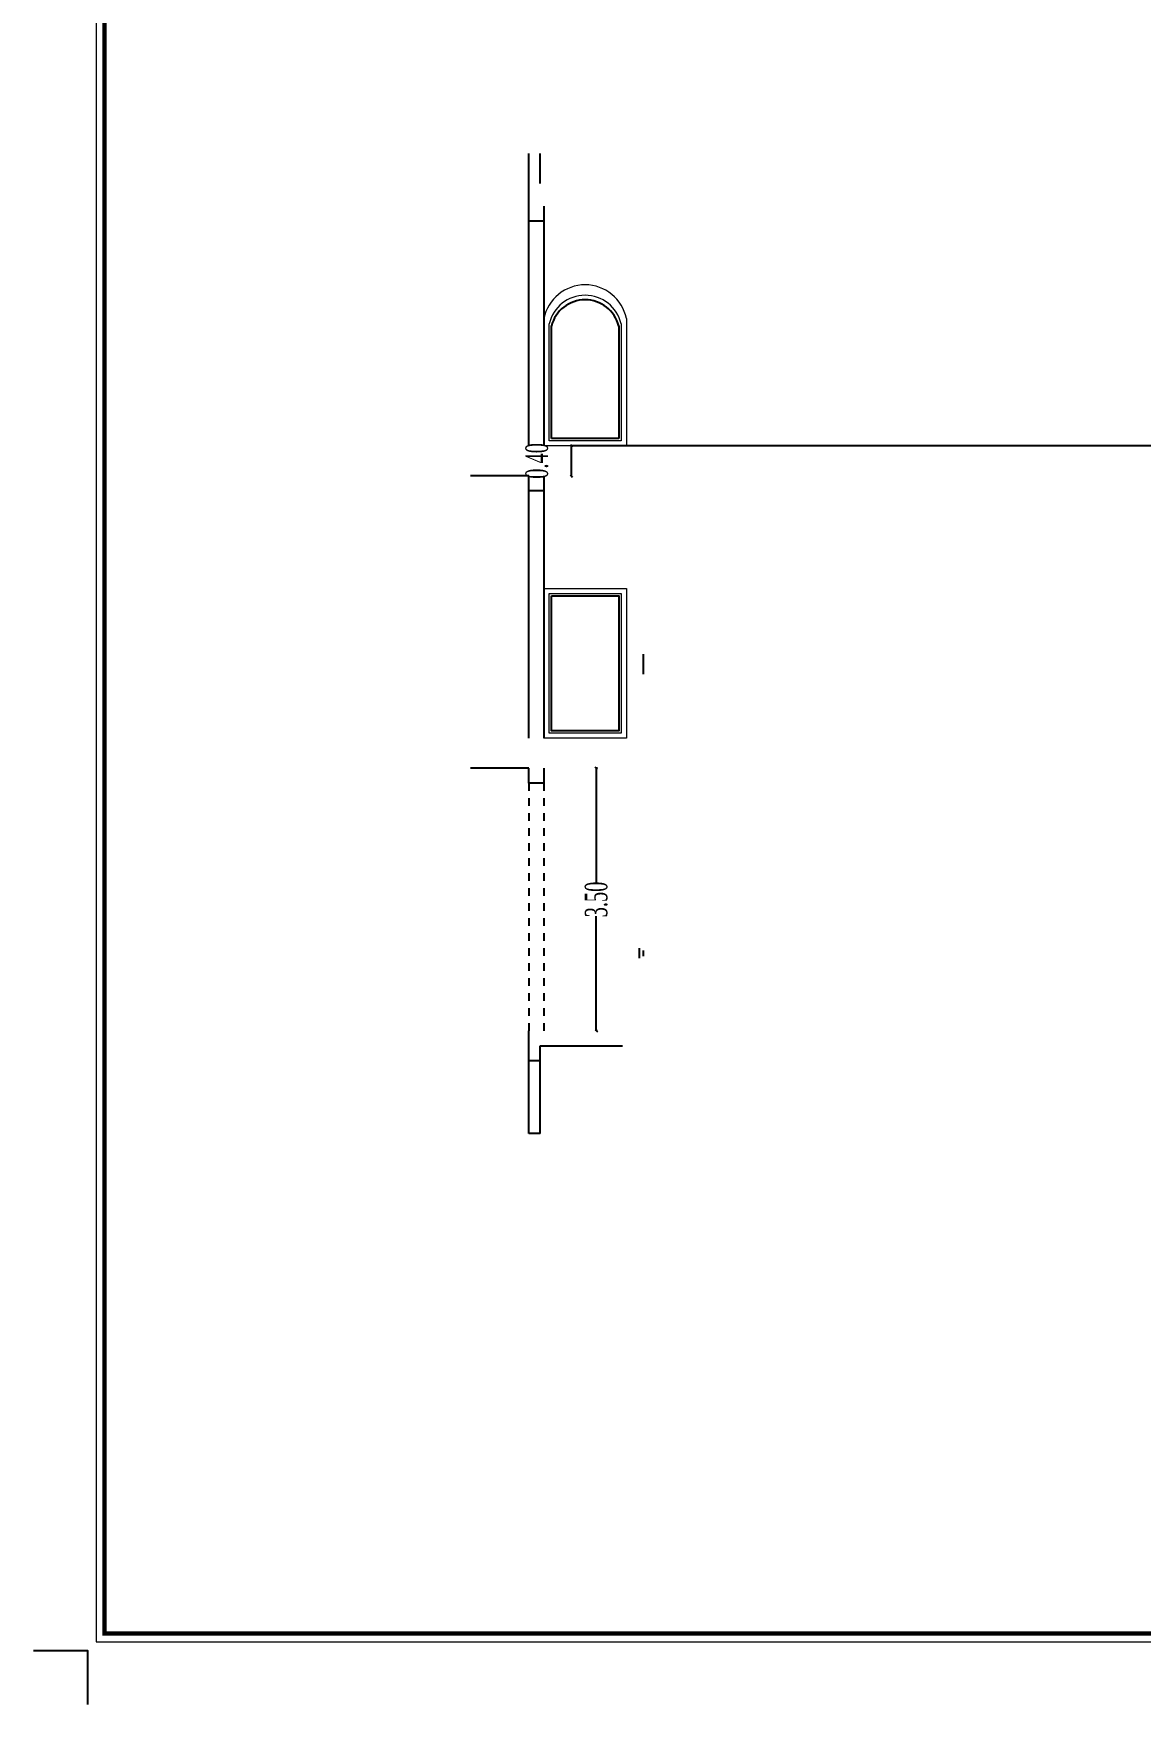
# Model space of a CAD drawing. Header units: inches. Extents: x -351 to 2582, y -266 to 144.
# Drawn here: x 423.38 to 438.15, y -77.28 to -54.98 of the extents above; entities that cross this region are included whole.
import ezdxf

# ---------------------------------------------------------------- set-up
doc = ezdxf.new("R2010")
doc.units = ezdxf.units.IN
doc.header["$MEASUREMENT"] = 0
doc.linetypes.add('DD', pattern=[0.2, 0.1, -0.1])
for name, color, linetype, lineweight in [('dimin', 170, 'Continuous', 0), ('Frame', 43, 'Continuous', 9), ('WALLS', 7, 'Continuous', 30), ('WINDOW', 4, 'Continuous', 5)]:
    doc.layers.add(name, color=color, linetype=linetype, lineweight=lineweight)
for name, color, linetype in [('Hand-Rail', 11, 'Continuous'), ('Kitchen-slab', 21, 'Continuous'), ('LOGO', 7, 'Continuous'), ('Viod', 10, 'Continuous'), ('WALL', 7, 'Continuous')]:
    doc.layers.add(name, color=color, linetype=linetype)
doc.styles.add('kamal', font='romantic.ttf', dxfattribs={"width": 0.6})
doc.dimstyles.new('DIMCOL', dxfattribs={"dimtxt": 0.3, "dimasz": 0.03, "dimexe": 0, "dimexo": 0, "dimgap": 0, "dimtad": 0, "dimlfac": -0.001, "dimzin": 1, "dimdsep": 46, "dimtxsty": 'kamal', "dimblk": 'OBLIQUE', "dimcen": 1.5, "dimclrd": 8, "dimclre": 8, "dimclrt": 256, "dimazin": 0, "dimtfac": 0.5, "dimtmove": 2, "dimatfit": 3, "dimldrblk": 'OBLIQUE', "dimfxl": 1, "dimtolj": 1, "dimtzin": 1, "dimarcsym": 1})

# ---------------------------------------------------------------- blocks, each defined once
blk = doc.blocks.new('_Oblique')
at = {"layer": 'dimin', "color": 0, "lineweight": -2}
blk.add_line((-0.5, -0.5), (0.5, 0.5), dxfattribs=at)
blk = doc.blocks.new('*D897')
at = {"layer": 'Defpoints', "color": 0, "transparency": 16777216}
for p in [(430.903, -64.787), (430.889, -68.287), (430.903, -68.287)]:
    blk.add_point(p, dxfattribs=at)
at = {"layer": 'WALLS', "color": 8, "lineweight": -2, "transparency": 16777216}
for p, q in [((430.903, -64.787), (430.889, -64.787)), ((430.889, -64.787), (430.889, -66.313)), ((430.889, -68.287), (430.889, -66.761)), ((430.903, -68.287), (430.889, -68.287))]:
    blk.add_line(p, q, dxfattribs=at)
at = {"layer": 'WALLS', "color": 8, "lineweight": -2, "transparency": 16777216, "xscale": 0.03, "yscale": 0.03, "zscale": 0.03}
for p, rotation in [((430.889, -64.787), 90), ((430.889, -68.287), 270)]:
    blk.add_blockref('_Oblique', p, dxfattribs=dict(at, rotation=rotation))
at = {"layer": 'WALLS', "transparency": 16777216, "insert": (430.889, -66.537), "char_height": 0.3, "attachment_point": 5, "rotation": 90, "style": 'kamal'}
blk.add_mtext('\\A1;3.50', dxfattribs=at)
blk = doc.blocks.new('*D901')
at = {"layer": 'Defpoints', "color": 0, "transparency": 16777216}
for p in [(430.558, -60.487), (439.806, -60.487), (430.558, -60.887)]:
    blk.add_point(p, dxfattribs=at)
at = {"layer": 'WALLS', "color": 8, "lineweight": -2, "transparency": 16777216}
for p in [(439.806, -60.487), (430.558, -60.887)]:
    blk.add_line(p, (430.558, -60.487), dxfattribs=at)
at = {"layer": 'WALLS', "color": 8, "lineweight": -2, "transparency": 16777216, "xscale": 0.03, "yscale": 0.03, "zscale": 0.03}
for p, rotation in [((430.558, -60.487), 90), ((430.558, -60.887), 270)]:
    blk.add_blockref('_Oblique', p, dxfattribs=dict(at, rotation=rotation))
at = {"layer": 'WALLS', "transparency": 16777216, "insert": (430.097, -60.687), "char_height": 0.3, "attachment_point": 5, "rotation": 90, "style": 'kamal'}
blk.add_mtext('\\A1;0.40', dxfattribs=at)
blk = doc.blocks.new('A$C7E5B4212')
at = {"layer": 'LOGO', "const_width": 0.05}
blk.add_lwpolyline([(0.832, 0.832), (41.132, 0.832), (41.132, 29.382), (0.832, 29.382)], close=True, dxfattribs=at)
at = {"layer": 'LOGO'}
blk.add_lwpolyline([(0, 0.632), (0.632, 0.632), (0.632, 0)], dxfattribs=at)
blk.add_lwpolyline([(0, 0.632), (0.632, 0.632), (0.632, 0)], dxfattribs=at)
blk = doc.blocks.new('ttwttt')
at = {"layer": 'LOGO', "color": 240, "lineweight": -2}
for p, q in [((-0.13, 37.5), (-0.13, -0.128)), ((-0.13, -0.128), (52.884, -0.128))]:
    blk.add_line(p, q, dxfattribs=at)
at = {"layer": 'LOGO', "xscale": 1.309217692210943, "yscale": 1.309217692210943, "zscale": 1.309217692210943}
blk.add_blockref('A$C7E5B4212', (-1.089, -1.089), dxfattribs=at)

msp = doc.modelspace()

# ---------------------------------------------------------------- linework, layer by layer
at = {"layer": 'Hand-Rail', "ltscale": 0.5}
for p, q in [((431.519, -63.533), (431.519, -63.266)), ((431.467, -67.322), (431.467, -67.188)), ((431.517, -67.291), (431.517, -67.218))]:
    msp.add_line(p, q, dxfattribs=at)
at = {"layer": 'Kitchen-slab', "ltscale": 0.5}
for p, q in [((429.99, -56.987), (429.99, -56.587)), ((430.14, -56.987), (430.14, -56.587)), ((429.99, -60.487), (429.99, -56.987)), ((430.19, -57.287), (430.19, -60.487)), ((430.19, -57.487), (429.99, -57.487)), ((429.99, -60.887), (429.212, -60.887)), ((429.99, -64.387), (429.99, -60.887)), ((430.19, -60.887), (430.19, -64.387)), ((430.19, -61.087), (429.99, -61.087)), ((429.99, -64.787), (429.212, -64.787)), ((429.99, -64.987), (429.99, -64.787)), ((430.19, -64.787), (430.19, -64.987)), ((430.19, -64.987), (429.99, -64.987)), ((429.99, -69.659), (429.99, -68.287)), ((430.14, -68.487), (431.238, -68.487)), ((430.14, -69.659), (430.14, -68.487)), ((429.99, -68.687), (430.14, -68.687)), ((430.14, -69.659), (429.99, -69.659))]:
    msp.add_line(p, q, dxfattribs=at)
at = {"layer": 'Viod', "linetype": 'DD'}
for p, q in [((429.99, -64.987), (429.99, -68.287)), ((430.19, -64.987), (430.19, -68.287))]:
    msp.add_line(p, q, dxfattribs=at)
at = {"layer": 'WALL', "color": 217, "ltscale": 0.5}
for p, q in [((430.29, -60.387), (430.29, -58.887)), ((431.19, -58.887), (431.19, -60.387)), ((431.19, -60.387), (430.29, -60.387))]:
    msp.add_line(p, q, dxfattribs=at)
msp.add_lwpolyline([(430.29, -62.487), (431.19, -62.487), (431.19, -64.287), (430.29, -64.287)], close=True, dxfattribs=at)
msp.add_arc((430.74, -59.002), 0.464, 14.25, 165.75, dxfattribs=at)
at = {"layer": 'WINDOW', "color": 8, "ltscale": 0.5}
for p, q in [((430.19, -60.487), (430.19, -58.787)), ((431.29, -58.787), (431.29, -60.487)), ((430.26, -60.417), (430.26, -58.857)), ((431.22, -58.857), (431.22, -60.417)), ((431.29, -60.487), (430.19, -60.487)), ((431.22, -60.417), (430.26, -60.417))]:
    msp.add_line(p, q, dxfattribs=at)
for points in [[(430.19, -62.387), (431.29, -62.387), (431.29, -64.387), (430.19, -64.387)], [(430.26, -62.457), (431.22, -62.457), (431.22, -64.317), (430.26, -64.317)]]:
    msp.add_lwpolyline(points, close=True, dxfattribs=at)
for centre, radius, start, end in [((430.74, -58.899), 0.561, 11.4212, 168.5788), ((430.74, -58.971), 0.493, 13.265, 166.735)]:
    msp.add_arc(centre, radius, start, end, dxfattribs=at)

# ---------------------------------------------------------------- block references
at = {"layer": 'Frame', "xscale": 0.871754405622811, "yscale": 0.871754405622811, "zscale": 0.871754405622811}
msp.add_blockref('ttwttt', (424.329, -76.327, -21.138), dxfattribs=at)

# ---------------------------------------------------------------- dimensions: what is measured, and where the dimension line sits
at = {"layer": 'WALLS'}
for base, p1, p2, picture, middle in [((430.558, -60.487), (430.558, -60.887), (439.806, -60.487), '*D901', (430.097, -60.687)), ((430.889, -68.287), (430.903, -64.787), (430.903, -68.287), '*D897', (430.889, -66.537))]:
    dim = msp.add_linear_dim(base=base, p1=p1, p2=p2, angle=90, dimstyle='DIMCOL', dxfattribs=at)
    dim.commit()
    dim.dimension.update_dxf_attribs({"geometry": picture, "text_midpoint": middle})

doc.saveas('drawing.dxf')
